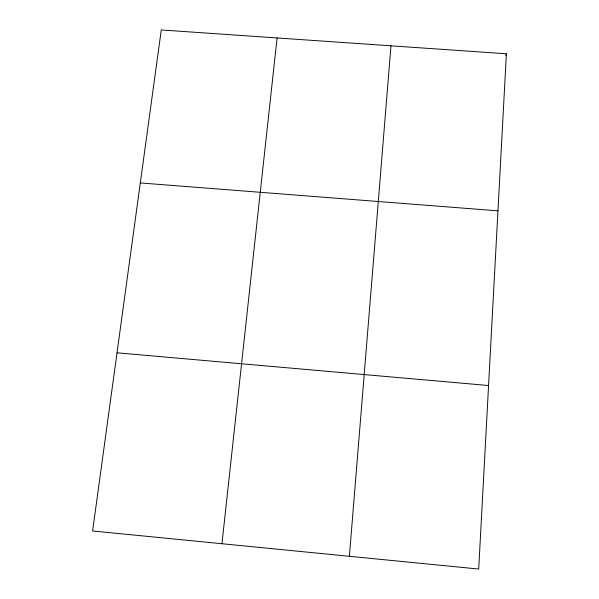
<?xml version="1.0" encoding="UTF-8"?>
<svg xmlns="http://www.w3.org/2000/svg" width="599" height="599" viewBox="0 0 599 599"><rect width="100%" height="100%" fill="white"/><g stroke="black" fill="none" stroke-linecap="round" stroke-linejoin="round"><path stroke-width="0.9" d="M506.395 53.783L478.706 569.05L92.605 530.976L161.273 29.95L506.395 53.783L505.751 55.49M349.382 556.299L390.982 45.809M221.952 543.735L277.082 37.947M140.301 182.935L497.956 210.848M117.022 352.804L488.574 385.524"/></g></svg>
